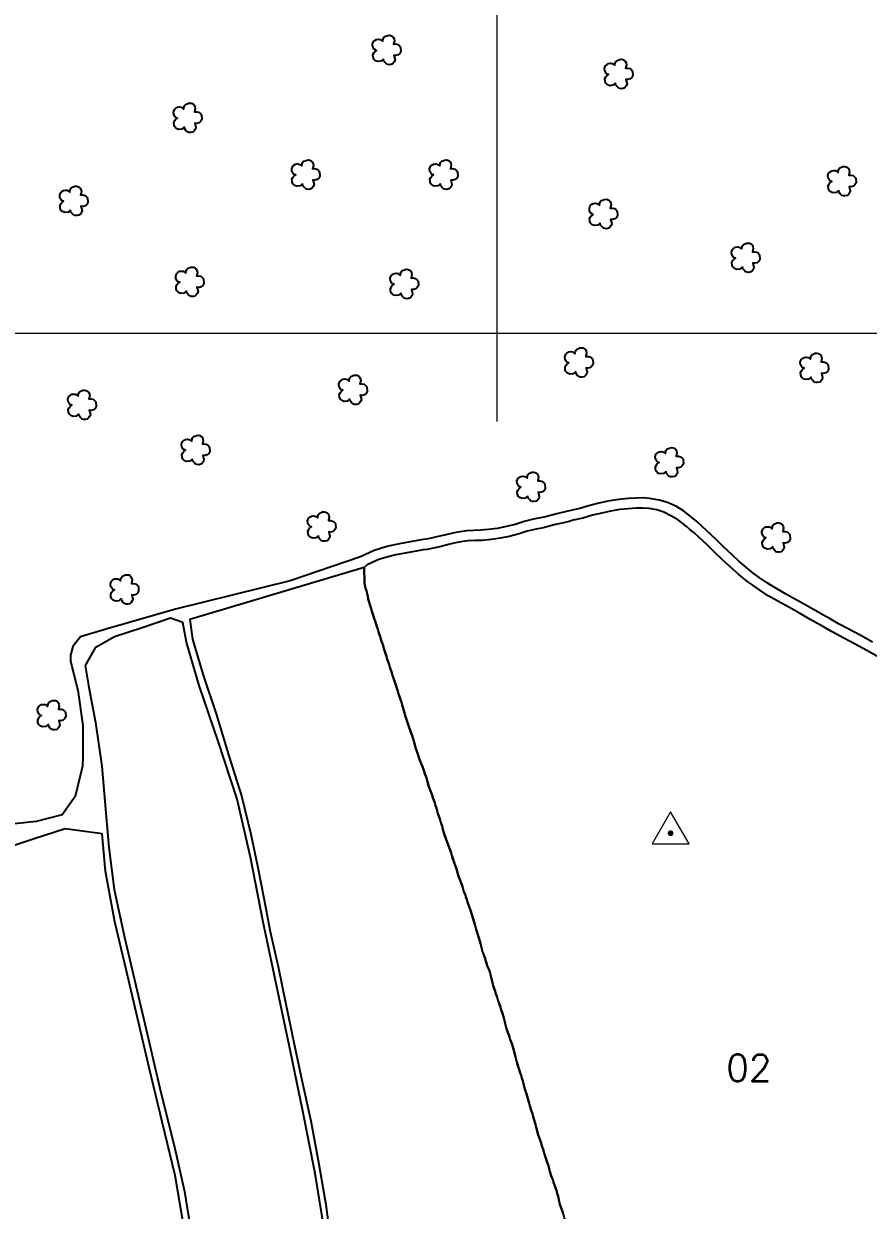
# Model space of a CAD drawing. Extents: x 747427 to 749527, y 7808067 to 7811037.
# Drawn here: x 748245 to 748658, y 7809570 to 7810152 of the extents above; entities that cross this region are included whole.
import ezdxf
from ezdxf.enums import TextEntityAlignment as Align

# ---------------------------------------------------------------- set-up
doc = ezdxf.new("R2010")
doc.units = 0
doc.header["$MEASUREMENT"] = 0
doc.linetypes.add('CONTINUO', pattern=[0])
for name, color, linetype in [('0114000139', 1, 'Continuous'), ('0114000139002', 5, 'Continuous'), ('0114000139004', 5, 'Continuous'), ('0114000139005', 5, 'Continuous'), ('0114000139006', 5, 'Continuous'), ('SIMBOLO ARVORE', 118, 'Continuous'), ('TEXTO_NUN_TAL', 7, 'Continuous')]:
    doc.layers.add(name, color=color, linetype=linetype)
doc.layers.add('MALHA', color=8, linetype='Continuous', lineweight=9)
doc.layers.add('TEXTO_DIVERSOS', color=7, linetype='Continuous', lineweight=5)
doc.styles.add('Simplex', font='simplex.shx')

msp = doc.modelspace()

# ---------------------------------------------------------------- linework, layer by layer
at = {"layer": '0114000139', "flags": 128}
msp.add_lwpolyline([(748660.63, 7809848.63), (748654.83, 7809851.78), (748648.25, 7809855.31), (748644.26, 7809857.48), (748639.8, 7809859.94), (748636.2, 7809862), (748631.28, 7809864.79), (748626.74, 7809867.44), (748621.41, 7809870.31), (748617.92, 7809872.27), (748614.05, 7809874.5), (748610.76, 7809876.51), (748608.91, 7809877.66), (748604.96, 7809880.34), (748601.23, 7809883.07), (748597.81, 7809885.99), (748595.26, 7809888.17), (748591.8, 7809891.45), (748587.47, 7809895.48), (748584, 7809898.89), (748579.27, 7809903.26), (748574.44, 7809907.72), (748571.02, 7809910.56), (748567.97, 7809913.01), (748564.5, 7809915.02), (748560.18, 7809917.07), (748556.1, 7809918.26), (748552.42, 7809918.9), (748548.54, 7809919.26), (748540.98, 7809918.99), (748536.34, 7809918.58), (748530.87, 7809917.62), (748525.74, 7809916.48), (748520.87, 7809915.25), (748517.09, 7809914.16), (748511.26, 7809912.79), (748505.88, 7809911.47), (748500.28, 7809910.06), (748494.45, 7809908.79), (748489.89, 7809907.65), (748485.48, 7809906.19), (748481.26, 7809905.27), (748476.57, 7809904.36), (748472.47, 7809903.82), (748468.46, 7809903.45), (748461.81, 7809903.22), (748456.39, 7809902.31), (748451.46, 7809901.21), (748447.68, 7809900.3), (748443.62, 7809899.44), (748438.52, 7809898.57), (748434.01, 7809897.8), (748428.77, 7809896.75), (748423.15, 7809895.61), (748419.46, 7809894.56), (748416.32, 7809893.51), (748409.71, 7809890.46), (748375.19, 7809878.59), (748318.99, 7809864.76), (748285.46, 7809855.07), (748272.44, 7809851.25), (748268.67, 7809846.42), (748267.49, 7809842.17), (748267.51, 7809839.23), (748271.08, 7809825.09), (748273.61, 7809807.69), (748273.61, 7809791.87), (748273.46, 7809787.8), (748269.86, 7809773.02), (748263.51, 7809763.9), (748250.81, 7809760.68), (748236.94, 7809759.22)], dxfattribs=at)
at = {"layer": '0114000139002', "flags": 128}
msp.add_lwpolyline([(748663.04, 7809841.49), (748657.79, 7809844.48), (748649.95, 7809848.77), (748646.19, 7809850.71), (748643.18, 7809852.42), (748640.44, 7809853.86), (748636.51, 7809856.11), (748630.33, 7809859.56), (748624.8, 7809862.81), (748619.49, 7809865.7), (748614.18, 7809868.64), (748609.48, 7809871.33), (748605.29, 7809874.01), (748601.36, 7809876.86), (748599.54, 7809878.22), (748595.03, 7809881.82), (748590.77, 7809885.56), (748586.83, 7809889.18), (748583.2, 7809892.71), (748579.5, 7809896.33), (748575.44, 7809900.07), (748572.98, 7809902.28), (748571.01, 7809903.86), (748569.28, 7809905.49), (748565.57, 7809908.46), (748561.68, 7809910.51), (748558.39, 7809912.3), (748554.92, 7809913.38), (748551.18, 7809914.04), (748548.14, 7809914.3), (748544.7, 7809914.18), (748540.91, 7809913.94), (748536.71, 7809913.55), (748532.23, 7809912.73), (748527.86, 7809911.86), (748523.35, 7809910.75), (748518.63, 7809909.39), (748513.93, 7809908.41), (748511.92, 7809907.77), (748509.22, 7809907.13), (748504.56, 7809906.03), (748499.22, 7809904.67), (748495.68, 7809904.01), (748491.31, 7809902.91), (748487.49, 7809901.6), (748482.52, 7809900.44), (748478.14, 7809899.52), (748473.81, 7809898.91), (748469.23, 7809898.44), (748465.93, 7809898.35), (748462.32, 7809898.24), (748458.89, 7809897.72), (748455.4, 7809897.03), (748452.85, 7809896.41), (748448.53, 7809895.36), (748442.18, 7809894.07), (748440.44, 7809893.83), (748436.96, 7809893.24), (748427.06, 7809891.4), (748422.55, 7809890.31), (748418.62, 7809889.07), (748415.38, 7809887.71), (748413.01, 7809886.45), (748411.43, 7809885.25), (748411.57, 7809877.52), (748412.18, 7809874.97), (748412.57, 7809873.69), (748412.89, 7809872.37), (748413.2, 7809870.97), (748413.5, 7809869.64), (748414.72, 7809865.61), (748415.13, 7809864.23), (748415.54, 7809862.8), (748416.36, 7809860.15), (748416.84, 7809858.84), (748417.34, 7809857.48), (748417.72, 7809856.2), (748418.12, 7809854.92), (748418.56, 7809853.66), (748418.97, 7809852.23), (748419.41, 7809850.83), (748419.78, 7809849.48), (748420.29, 7809848.21), (748420.78, 7809846.95), (748421.15, 7809845.55), (748421.97, 7809842.96), (748422.37, 7809841.63), (748422.8, 7809840.33), (748423.18, 7809838.91), (748423.67, 7809837.6), (748424.12, 7809836.32), (748425.01, 7809833.48), (748425.36, 7809832.27), (748425.82, 7809831.01), (748426.67, 7809828.47), (748427.16, 7809827.08), (748427.95, 7809824.59), (748428.34, 7809823.31), (748428.78, 7809821.96), (748429.22, 7809820.56), (748429.68, 7809819.14), (748430.03, 7809817.81), (748430.87, 7809815.14), (748431.62, 7809812.61), (748433.06, 7809808.25), (748434.53, 7809804.01), (748435.01, 7809802.82), (748435.71, 7809800.6), (748436.15, 7809798.98), (748436.44, 7809797.76), (748436.84, 7809796.53), (748437.32, 7809795.23), (748438.13, 7809792.75), (748438.43, 7809791.49), (748438.87, 7809790.31), (748439.91, 7809788.02), (748440.74, 7809785.88), (748441.07, 7809784.69), (748441.48, 7809783.41), (748441.94, 7809782.15), (748442.38, 7809780.83), (748443.03, 7809778.41), (748443.85, 7809776.08), (748444.36, 7809774.88), (748444.77, 7809773.63), (748445.14, 7809772.37), (748445.64, 7809771.07), (748446.09, 7809769.78), (748446.49, 7809768.51), (748446.96, 7809767.19), (748447.63, 7809764.66), (748448.03, 7809763.36), (748448.47, 7809762.02), (748448.92, 7809760.69), (748449.68, 7809758.44), (748450.08, 7809756.82), (748450.76, 7809754.22), (748452.69, 7809749.23), (748453.56, 7809746.57), (748454.07, 7809745.26), (748454.47, 7809744), (748454.88, 7809742.76), (748455.8, 7809740.1), (748456.24, 7809738.76), (748456.68, 7809737.46), (748457.36, 7809735.1), (748457.73, 7809733.92), (748458.7, 7809731.44), (748459.6, 7809728.88), (748459.96, 7809727.55), (748460.37, 7809726.24), (748460.88, 7809725), (748461.35, 7809723.76), (748461.78, 7809722.49), (748462.13, 7809721.21), (748462.64, 7809719.87), (748463.11, 7809718.55), (748463.56, 7809717.29), (748464.35, 7809714.68), (748465.24, 7809711.91), (748466, 7809709.12), (748466.4, 7809707.76), (748466.84, 7809706.3), (748467.61, 7809703.59), (748468.5, 7809700.94), (748469.13, 7809698.17), (748469.53, 7809696.86), (748470.73, 7809693.54), (748471.07, 7809692.25), (748471.51, 7809690.86), (748471.93, 7809689.54), (748472.52, 7809688.27), (748473, 7809686.93), (748473.32, 7809685.64), (748474.36, 7809681.66), (748474.71, 7809680.29), (748475.15, 7809678.91), (748475.58, 7809677.51), (748476.02, 7809676.3), (748476.48, 7809675), (748476.88, 7809673.63), (748477.31, 7809672.34), (748477.74, 7809671.06), (748478.24, 7809669.74), (748478.68, 7809668.44), (748479.09, 7809667.15), (748479.89, 7809664.42), (748480.23, 7809663.07), (748480.58, 7809661.75), (748481.26, 7809659.12), (748482.61, 7809655.22), (748483.03, 7809653.91), (748483.57, 7809652.62), (748483.98, 7809651.43), (748484.57, 7809649.15), (748485.58, 7809645.32), (748485.97, 7809644.07), (748486.31, 7809642.79), (748486.71, 7809641.47), (748487.16, 7809640.13), (748487.96, 7809637.48), (748488.33, 7809636.17), (748488.7, 7809634.84), (748489.16, 7809633.59), (748489.53, 7809632.28), (748490.17, 7809629.7), (748490.55, 7809628.55), (748491.01, 7809627.28), (748491.93, 7809623.8), (748492.3, 7809622.58), (748492.61, 7809621.37), (748493.44, 7809618.74), (748493.89, 7809617.42), (748494.3, 7809616.09), (748495.36, 7809612.17), (748495.76, 7809610.82), (748496.75, 7809607.05), (748497.17, 7809605.75), (748497.68, 7809604.48), (748498.18, 7809603.13), (748498.56, 7809601.78), (748499.35, 7809599.48), (748499.67, 7809598.19), (748500.03, 7809596.98), (748500.47, 7809595.7), (748500.87, 7809594.46), (748501.74, 7809591.93), (748502.09, 7809590.59), (748502.46, 7809589.22), (748503.34, 7809586.56), (748503.85, 7809585.24), (748504.31, 7809583.93), (748505.83, 7809579.41), (748506.11, 7809578.36), (748506.51, 7809577.01), (748507.04, 7809574.42), (748507.4, 7809573.06), (748508.36, 7809570.34), (748508.89, 7809569.04)], dxfattribs=at)
at = {"layer": '0114000139004', "linetype": 'CONTINUO', "flags": 128}
msp.add_lwpolyline([(748551.45, 7809450.95), (748550.88, 7809452.11), (748550.34, 7809453.37), (748549.75, 7809454.54), (748549.18, 7809455.65), (748548.63, 7809456.89), (748548.14, 7809458.13), (748547.62, 7809459.41), (748546.51, 7809461.82), (748546.04, 7809463.09), (748545.5, 7809464.31), (748544.33, 7809466.61), (748543.78, 7809468.05), (748543.55, 7809469.01), (748542.89, 7809471.05), (748542.31, 7809472.25), (748541.5, 7809474.46), (748540.96, 7809476.01), (748540.44, 7809477.29), (748540.02, 7809478.56), (748539.62, 7809479.87), (748539.15, 7809481.17), (748538.18, 7809483.01), (748537.5, 7809484.85), (748537.11, 7809486.11), (748536.64, 7809487.36), (748536.03, 7809488.65), (748535.58, 7809490.04), (748535.08, 7809491.31), (748534.77, 7809492.56), (748534.39, 7809493.83), (748533.92, 7809495.17), (748533.46, 7809496.38), (748533.05, 7809497.62), (748532.28, 7809499.75), (748531.4, 7809502.02), (748530.56, 7809503.85), (748530.08, 7809505.9), (748529.61, 7809507.62), (748528.78, 7809509.69), (748528.36, 7809510.91), (748527.92, 7809512.21), (748527.45, 7809513.5), (748526.57, 7809515.83), (748525.42, 7809519.04), (748525.04, 7809520.4), (748524.64, 7809521.75), (748524.23, 7809523.03), (748523.72, 7809524.22), (748523.34, 7809525.5), (748522.94, 7809526.8), (748522.53, 7809528.07), (748522.04, 7809529.36), (748521.08, 7809531.55), (748520.67, 7809533.2), (748520.16, 7809534.48), (748519.73, 7809535.88), (748519.24, 7809537.25), (748518.75, 7809538.55), (748518.48, 7809539.94), (748517.64, 7809542.3), (748517.42, 7809543.89), (748517.05, 7809545.17), (748516.46, 7809546.36), (748515.66, 7809548.97), (748515.2, 7809550.13), (748514.7, 7809551.5), (748514.2, 7809552.68), (748513.81, 7809553.98), (748513.5, 7809555.31), (748512.46, 7809558.58), (748511.95, 7809559.78), (748511.51, 7809561.11), (748510.93, 7809562.37), (748510.55, 7809563.73), (748510.13, 7809565.12), (748509.65, 7809566.41), (748509.32, 7809567.73), (748508.89, 7809569.04), (748508.36, 7809570.34), (748507.4, 7809573.06), (748507.04, 7809574.42), (748506.51, 7809577.01), (748506.11, 7809578.36), (748505.83, 7809579.41), (748504.31, 7809583.93), (748503.85, 7809585.24), (748503.34, 7809586.56), (748502.46, 7809589.22), (748502.09, 7809590.59), (748501.74, 7809591.93), (748500.87, 7809594.46), (748500.47, 7809595.7), (748499.78, 7809597.72), (748499.35, 7809599.48), (748498.56, 7809601.78), (748498.18, 7809603.13), (748497.68, 7809604.48), (748497.17, 7809605.75), (748496.75, 7809607.05), (748495.76, 7809610.82), (748495.36, 7809612.17), (748494.3, 7809616.09), (748493.89, 7809617.42), (748493.44, 7809618.74), (748492.61, 7809621.37), (748492.3, 7809622.58), (748491.93, 7809623.8), (748491.01, 7809627.28), (748490.22, 7809629.48), (748489.53, 7809632.28), (748489.16, 7809633.59), (748488.7, 7809634.84), (748488.33, 7809636.17), (748487.96, 7809637.48), (748487.16, 7809640.13), (748486.49, 7809642.13), (748485.97, 7809644.07), (748485.58, 7809645.32), (748484.57, 7809649.15), (748483.98, 7809651.43), (748483.57, 7809652.62), (748483.03, 7809653.91), (748482.61, 7809655.22), (748481.26, 7809659.12), (748480.58, 7809661.75), (748480.23, 7809663.07), (748479.89, 7809664.42), (748479.09, 7809667.15), (748478.68, 7809668.44), (748478.24, 7809669.74), (748477.74, 7809671.06), (748476.9, 7809673.58), (748476.48, 7809675), (748476.02, 7809676.3), (748475.58, 7809677.51), (748475.15, 7809678.91), (748474.71, 7809680.29), (748474.36, 7809681.66), (748473.32, 7809685.64), (748473, 7809686.93), (748472.52, 7809688.27), (748471.93, 7809689.54), (748471.1, 7809692.13), (748470.73, 7809693.54), (748469.25, 7809697.63), (748468.5, 7809700.94), (748467.61, 7809703.59), (748466.84, 7809706.3), (748466.4, 7809707.76), (748466, 7809709.12), (748465.24, 7809711.91), (748464.35, 7809714.68), (748463.56, 7809717.29), (748462.63, 7809719.9), (748462.13, 7809721.21), (748461.78, 7809722.49), (748461.35, 7809723.76), (748460.88, 7809725), (748460.37, 7809726.24), (748459.96, 7809727.55), (748459.6, 7809728.88), (748458.7, 7809731.44), (748457.73, 7809733.92), (748457.36, 7809735.1), (748456.68, 7809737.46), (748456.24, 7809738.76), (748455.8, 7809740.1), (748454.67, 7809743.37), (748454.07, 7809745.26), (748453.56, 7809746.57), (748452.69, 7809749.23), (748450.76, 7809754.22), (748450.08, 7809756.82), (748449.68, 7809758.44), (748448.64, 7809761.51), (748447.71, 7809764.35), (748446.96, 7809767.19), (748446.49, 7809768.51), (748446.09, 7809769.78), (748445.64, 7809771.07), (748445.14, 7809772.37), (748444.77, 7809773.63), (748444.36, 7809774.88), (748443.85, 7809776.08), (748443.03, 7809778.41), (748442.38, 7809780.83), (748441.94, 7809782.15), (748441.22, 7809784.1), (748440.74, 7809785.88), (748439.91, 7809788.02), (748438.55, 7809791.01), (748438.13, 7809792.75), (748437.32, 7809795.23), (748436.53, 7809797.36), (748436.15, 7809798.98), (748435.71, 7809800.6), (748435.01, 7809802.82), (748434.53, 7809804.01), (748433.06, 7809808.25), (748431.62, 7809812.61), (748430.87, 7809815.14), (748430.03, 7809817.81), (748429.68, 7809819.14), (748429.22, 7809820.56), (748428.78, 7809821.96), (748428.34, 7809823.31), (748427.95, 7809824.59), (748427.16, 7809827.08), (748426.67, 7809828.47), (748425.82, 7809831.01), (748425.36, 7809832.27), (748425.01, 7809833.48), (748424.12, 7809836.32), (748423.67, 7809837.6), (748423.18, 7809838.91), (748422.8, 7809840.33), (748422.37, 7809841.63), (748421.97, 7809842.96), (748421.15, 7809845.55), (748420.78, 7809846.95), (748420.29, 7809848.21), (748419.78, 7809849.48), (748419.41, 7809850.83), (748418.97, 7809852.23), (748418.56, 7809853.66), (748418.12, 7809854.92), (748417.72, 7809856.2), (748417.34, 7809857.48), (748416.84, 7809858.84), (748416.36, 7809860.15), (748415.54, 7809862.8), (748415.13, 7809864.23), (748414.72, 7809865.61), (748413.5, 7809869.64), (748413.2, 7809870.97), (748412.89, 7809872.37), (748412.57, 7809873.69), (748412.18, 7809874.97), (748411.57, 7809877.52), (748411.43, 7809885.25), (748326.01, 7809859.67), (748327.4, 7809849.99), (748332.58, 7809832.43), (748338.86, 7809813.52), (748345.21, 7809792.95), (748351.36, 7809773.31), (748355.87, 7809754.41), (748359.22, 7809738.99), (748362.26, 7809723.13), (748365.39, 7809706.77), (748369.51, 7809688.78), (748372.86, 7809671.93), (748376.99, 7809652.31), (748380.99, 7809633.85), (748385.4, 7809613.96), (748389.18, 7809592.72), (748392.66, 7809572.97), (748395.3, 7809552.76), (748397.01, 7809534.11), (748398.31, 7809518.08), (748399.78, 7809501.01), (748400.93, 7809482.75), (748402.26, 7809464.5), (748403.72, 7809444.38), (748405.34, 7809422.94), (748407.2, 7809401.33), (748409.4, 7809379.09), (748411.82, 7809358.1), (748413.78, 7809338.43), (748416.93, 7809317.03), (748420.58, 7809295.88), (748423.76, 7809276.53), (748426.72, 7809266.84), (748432.42, 7809264.51), (748468.33, 7809267.98), (748481.84, 7809271.17), (748490.36, 7809277.91), (748501.06, 7809289.08), (748515.26, 7809301.95), (748531.42, 7809315.34), (748547.47, 7809328.85), (748561.97, 7809341.53), (748578.66, 7809355.16), (748594.28, 7809367.41), (748603.23, 7809373.97), (748601.01, 7809375.99), (748597.62, 7809379.08), (748596.74, 7809379.98), (748593.84, 7809382.71), (748592.9, 7809383.76), (748590.29, 7809386.43), (748589.27, 7809387.27), (748588.36, 7809388.11), (748587.44, 7809389), (748586.46, 7809389.9), (748584.65, 7809391.98), (748583.89, 7809393.03), (748583.02, 7809394.04), (748581.99, 7809395.49), (748580.59, 7809397.13), (748579.86, 7809398.21), (748578.43, 7809400.32), (748577.58, 7809401.43), (748576.96, 7809402.44), (748575.58, 7809404.62), (748574.91, 7809405.72), (748574.25, 7809406.78), (748572.97, 7809409.05), (748572.27, 7809410.19), (748571.58, 7809411.41), (748570.84, 7809412.63), (748568.87, 7809416.16), (748568.28, 7809417.24), (748565.91, 7809421.31), (748564.62, 7809423.66), (748564.09, 7809424.85), (748563.45, 7809426.04), (748562.89, 7809427.22), (748562.26, 7809428.3), (748561.71, 7809429.52), (748561.11, 7809430.68), (748560.46, 7809431.72), (748559.84, 7809432.9), (748559.07, 7809434.13), (748558.51, 7809435.34), (748557.54, 7809437.76), (748556.96, 7809438.92), (748556.38, 7809440.01), (748555.32, 7809442.43), (748554.73, 7809443.53), (748554.22, 7809444.75), (748553.18, 7809446.75), (748552.54, 7809448.47), (748552, 7809449.68)], close=True, dxfattribs=at)
at = {"layer": '0114000139005', "linetype": 'CONTINUO', "flags": 128}
msp.add_lwpolyline([(748414.5, 7809262.78), (748422.82, 7809269.55), (748420.72, 7809283.61), (748416.97, 7809305.44), (748412.09, 7809333.52), (748408.35, 7809368.46), (748404.5, 7809405.52), (748401.58, 7809441.52), (748399.24, 7809475.04), (748397.2, 7809507.37), (748394.33, 7809535.62), (748391.86, 7809561.01), (748387.51, 7809588.17), (748381.48, 7809618.73), (748375.36, 7809648.01), (748369.16, 7809677.35), (748362.02, 7809711.42), (748355.7, 7809743.26), (748349.22, 7809771.66), (748339.91, 7809800.1), (748330.55, 7809827.39), (748324.39, 7809848.52), (748322.55, 7809858.15), (748316.62, 7809860.36), (748302.73, 7809855.55), (748289.13, 7809851.13), (748279.63, 7809845.76), (748274.81, 7809837.16), (748276.35, 7809827.41), (748279.8, 7809809.26), (748282.95, 7809787.88), (748284.76, 7809766.78), (748286.27, 7809748.02), (748288.95, 7809727.38), (748293.98, 7809703.96), (748299.6, 7809680.27), (748305.71, 7809653.92), (748311.83, 7809627.93), (748318.29, 7809601.92), (748323.35, 7809579.3), (748326.15, 7809562.07), (748325.77, 7809547.52), (748322.04, 7809531.16), (748316.93, 7809511.38), (748312.56, 7809491.89), (748307.87, 7809470.99), (748304.06, 7809451.41), (748302.68, 7809443), (748301.61, 7809432.52), (748300.09, 7809418.23), (748298.5, 7809401.83), (748296.6, 7809380.79), (748295.25, 7809362.21), (748294.69, 7809340.98), (748294.77, 7809321.43), (748295.33, 7809301.93), (748295.61, 7809282.76), (748296.9, 7809265.45), (748298.76, 7809255.59), (748301.45, 7809252.83), (748311.5, 7809254), (748327.08, 7809254.69), (748343.5, 7809256.25), (748360.22, 7809257.36), (748376.9, 7809259.05), (748396.17, 7809261.01), (748414.5, 7809262.78)], close=True, dxfattribs=at)
at = {"layer": '0114000139006', "linetype": 'CONTINUO', "flags": 128}
msp.add_lwpolyline([(748291.5, 7809251.66), (748293.93, 7809256.85), (748293.48, 7809270.87), (748292.91, 7809289.35), (748292.33, 7809308.6), (748292, 7809327.82), (748292.07, 7809349.51), (748293.14, 7809370.88), (748294.88, 7809396.05), (748297.61, 7809424.42), (748300.73, 7809448.07), (748304.51, 7809471.05), (748309.94, 7809494.58), (748315.61, 7809516.84), (748321.55, 7809540.56), (748322.91, 7809563.2), (748318.8, 7809587.25), (748312.55, 7809613.43), (748306.33, 7809639.22), (748300.46, 7809664.41), (748294.85, 7809688.11), (748289.22, 7809711.48), (748284.76, 7809736.28), (748283.01, 7809754.69), (748264.88, 7809757.14), (748249.25, 7809751.98), (748234.08, 7809746.9), (748222.3, 7809738.3), (748216.76, 7809727.07), (748217.31, 7809712.7), (748216.43, 7809693.95), (748212.84, 7809675.98), (748209.78, 7809662.5), (748208.83, 7809648.06), (748204.47, 7809636.15), (748205.29, 7809622.71), (748212.26, 7809610.76), (748219.46, 7809598.06), (748223.5, 7809583.92), (748226.52, 7809571.58), (748225.4, 7809564.32), (748221.34, 7809559.16), (748212.02, 7809556.09), (748198.29, 7809558.44), (748182.62, 7809562.41), (748168.3, 7809563.61), (748152.04, 7809563.48), (748135.56, 7809567.17), (748116.68, 7809571.48), (748096.99, 7809575.15), (748075.61, 7809575.08), (748055.62, 7809576.89), (748044.31, 7809574.04), (748037.5, 7809563.4), (748030.12, 7809542.86), (748023.92, 7809522.12), (748018.22, 7809499.41), (748011.45, 7809477.55), (747998.34, 7809432.54), (747992.89, 7809413.54), (747990.18, 7809393.17), (747986.69, 7809373.41), (747983.33, 7809353.27), (747982.2, 7809333.27), (747979.81, 7809314.68), (747975.55, 7809295.24), (747972.77, 7809273.54), (747971.91, 7809265.69), (747970.08, 7809250.54), (747966.43, 7809226.73), (747965.36, 7809211.73), (747975.43, 7809197.97), (747989.07, 7809196.18), (748004.08, 7809195.5), (748020.1, 7809196.9), (748036.93, 7809201.04), (748048.61, 7809208.75), (748056.63, 7809215.05), (748066.84, 7809220.71), (748077.85, 7809225.73), (748089.15, 7809229.61), (748102.81, 7809231.4), (748118.07, 7809232.87), (748137.08, 7809234.79), (748154.71, 7809236.91), (748171.69, 7809238.44), (748189.34, 7809240.34), (748206.3, 7809243.46), (748224.13, 7809246.41), (748243.61, 7809246.37), (748261.22, 7809247.46), (748277.71, 7809249.56), (748288.12, 7809251.27), (748291.5, 7809251.66)], close=True, dxfattribs=at)
at = {"layer": 'MALHA', "linetype": 'Continuous'}
for p, q in [((748476.61, 7809956.78), (748476.61, 7810937.16)), ((747526.61, 7810000), (748841.68, 7810000))]:
    msp.add_line(p, q, dxfattribs=at)
at = {"layer": 'SIMBOLO ARVORE', "linetype": 'CONTINUO'}
for points in [[(748420.96, 7810134.34, 0), (748419.71, 7810133.3, 0), (748418.13, 7810133.11, 0), (748417, 7810133.55, 0), (748416.2, 7810134.34, 0), (748415.87, 7810135.24, 0), (748415.78, 7810136.57, 0), (748416.21, 7810137.41, 0), (748416.67, 7810138.03, 0), (748417.58, 7810138.65, 0), (748417, 7810138.84, 0), (748416.43, 7810139.31, 0), (748415.75, 7810140.37, 0), (748415.63, 7810141.63, 0), (748416.12, 7810142.95, 0), (748416.63, 7810143.42, 0), (748417.56, 7810143.99, 0), (748418.54, 7810144.12, 0), (748419.32, 7810144, 0), (748419.93, 7810143.72, 0), (748420.61, 7810143.11, 0), (748420.81, 7810144.27, 0), (748420.98, 7810144.73, 0), (748421.49, 7810145.37, 0), (748422.24, 7810145.65, 0), (748422.98, 7810145.97, 0), (748423.8, 7810146.05, 0), (748424.58, 7810145.94, 0), (748425.22, 7810145.6, 0), (748425.69, 7810145.09, 0), (748426.1, 7810144.28, 0), (748426.26, 7810143.37, 0), (748425.89, 7810141.76, 0), (748427.02, 7810141.77, 0), (748427.96, 7810141.55, 0), (748428.84, 7810140.85, 0), (748429.33, 7810140.29, 0), (748429.46, 7810138.06, 0), (748428.92, 7810137.07, 0), (748428.19, 7810136.41, 0), (748427.05, 7810136.1, 0), (748426.05, 7810136.19, 0), (748426.58, 7810134.11, 0), (748426.34, 7810133.23, 0), (748425.74, 7810132.38, 0), (748425.08, 7810131.86, 0), (748424.14, 7810131.62, 0), (748423.21, 7810131.68, 0), (748422.51, 7810131.88, 0), (748421.71, 7810132.67, 0), (748421.16, 7810133.38, 0), (748421, 7810134.45, 0)], [(748534.64, 7810122.55, 0), (748533.4, 7810121.51, 0), (748531.81, 7810121.32, 0), (748530.68, 7810121.76, 0), (748529.88, 7810122.55, 0), (748529.55, 7810123.45, 0), (748529.46, 7810124.78, 0), (748529.9, 7810125.62, 0), (748530.35, 7810126.24, 0), (748531.26, 7810126.86, 0), (748530.68, 7810127.05, 0), (748530.11, 7810127.52, 0), (748529.44, 7810128.58, 0), (748529.32, 7810129.84, 0), (748529.8, 7810131.16, 0), (748530.31, 7810131.63, 0), (748531.24, 7810132.2, 0), (748532.22, 7810132.33, 0), (748533, 7810132.21, 0), (748533.62, 7810131.93, 0), (748534.29, 7810131.32, 0), (748534.5, 7810132.48, 0), (748534.67, 7810132.94, 0), (748535.17, 7810133.58, 0), (748535.93, 7810133.86, 0), (748536.66, 7810134.18, 0), (748537.49, 7810134.26, 0), (748538.27, 7810134.15, 0), (748538.9, 7810133.81, 0), (748539.37, 7810133.3, 0), (748539.78, 7810132.49, 0), (748539.95, 7810131.58, 0), (748539.57, 7810129.96, 0), (748540.7, 7810129.98, 0), (748541.64, 7810129.76, 0), (748542.52, 7810129.06, 0), (748543.01, 7810128.5, 0), (748543.14, 7810126.27, 0), (748542.6, 7810125.28, 0), (748541.87, 7810124.62, 0), (748540.73, 7810124.31, 0), (748539.73, 7810124.4, 0), (748540.27, 7810122.32, 0), (748540.02, 7810121.44, 0), (748539.42, 7810120.59, 0), (748538.76, 7810120.07, 0), (748537.82, 7810119.83, 0), (748536.89, 7810119.89, 0), (748536.19, 7810120.09, 0), (748535.39, 7810120.88, 0), (748534.85, 7810121.58, 0), (748534.68, 7810122.66, 0)], [(748323.36, 7810101.12, 0), (748322.12, 7810100.07, 0), (748320.53, 7810099.89, 0), (748319.41, 7810100.33, 0), (748318.61, 7810101.11, 0), (748318.28, 7810102.01, 0), (748318.19, 7810103.34, 0), (748318.62, 7810104.19, 0), (748319.07, 7810104.81, 0), (748319.98, 7810105.42, 0), (748319.4, 7810105.61, 0), (748318.83, 7810106.08, 0), (748318.16, 7810107.14, 0), (748318.04, 7810108.4, 0), (748318.52, 7810109.72, 0), (748319.03, 7810110.19, 0), (748319.96, 7810110.76, 0), (748320.94, 7810110.89, 0), (748321.72, 7810110.78, 0), (748322.34, 7810110.49, 0), (748323.01, 7810109.89, 0), (748323.22, 7810111.04, 0), (748323.39, 7810111.5, 0), (748323.89, 7810112.14, 0), (748324.65, 7810112.42, 0), (748325.38, 7810112.74, 0), (748326.21, 7810112.82, 0), (748326.99, 7810112.71, 0), (748327.62, 7810112.37, 0), (748328.09, 7810111.86, 0), (748328.51, 7810111.05, 0), (748328.67, 7810110.14, 0), (748328.29, 7810108.53, 0), (748329.42, 7810108.55, 0), (748330.36, 7810108.32, 0), (748331.24, 7810107.62, 0), (748331.73, 7810107.06, 0), (748331.87, 7810104.84, 0), (748331.32, 7810103.84, 0), (748330.6, 7810103.18, 0), (748329.46, 7810102.87, 0), (748328.46, 7810102.96, 0), (748328.99, 7810100.89, 0), (748328.74, 7810100, 0), (748328.14, 7810099.16, 0), (748327.48, 7810098.63, 0), (748326.54, 7810098.4, 0), (748325.61, 7810098.45, 0), (748324.91, 7810098.65, 0), (748324.11, 7810099.44, 0), (748323.57, 7810100.15, 0), (748323.4, 7810101.22, 0)], [(748381.28, 7810073.25, 0), (748380.03, 7810072.2, 0), (748378.45, 7810072.02, 0), (748377.32, 7810072.46, 0), (748376.52, 7810073.25, 0), (748376.19, 7810074.15, 0), (748376.1, 7810075.48, 0), (748376.53, 7810076.32, 0), (748376.99, 7810076.94, 0), (748377.9, 7810077.56, 0), (748377.32, 7810077.74, 0), (748376.75, 7810078.21, 0), (748376.07, 7810079.27, 0), (748375.95, 7810080.54, 0), (748376.44, 7810081.85, 0), (748376.95, 7810082.32, 0), (748377.88, 7810082.89, 0), (748378.85, 7810083.02, 0), (748379.63, 7810082.91, 0), (748380.25, 7810082.62, 0), (748380.93, 7810082.02, 0), (748381.13, 7810083.17, 0), (748381.3, 7810083.64, 0), (748381.81, 7810084.28, 0), (748382.56, 7810084.55, 0), (748383.29, 7810084.88, 0), (748384.12, 7810084.95, 0), (748384.9, 7810084.84, 0), (748385.54, 7810084.51, 0), (748386.01, 7810084, 0), (748386.42, 7810083.18, 0), (748386.58, 7810082.28, 0), (748386.21, 7810080.66, 0), (748387.34, 7810080.68, 0), (748388.27, 7810080.45, 0), (748389.16, 7810079.75, 0), (748389.65, 7810079.19, 0), (748389.78, 7810076.97, 0), (748389.23, 7810075.97, 0), (748388.51, 7810075.31, 0), (748387.37, 7810075.01, 0), (748386.37, 7810075.1, 0), (748386.9, 7810073.02, 0), (748386.66, 7810072.13, 0), (748386.06, 7810071.29, 0), (748385.4, 7810070.76, 0), (748384.46, 7810070.53, 0), (748383.53, 7810070.59, 0), (748382.83, 7810070.79, 0), (748382.03, 7810071.57, 0), (748381.48, 7810072.28, 0), (748381.32, 7810073.36, 0)], [(748448.84, 7810073.25, 0), (748447.6, 7810072.2, 0), (748446.01, 7810072.02, 0), (748444.89, 7810072.46, 0), (748444.09, 7810073.25, 0), (748443.76, 7810074.15, 0), (748443.67, 7810075.48, 0), (748444.1, 7810076.32, 0), (748444.55, 7810076.94, 0), (748445.46, 7810077.56, 0), (748444.88, 7810077.74, 0), (748444.31, 7810078.21, 0), (748443.64, 7810079.27, 0), (748443.52, 7810080.54, 0), (748444, 7810081.85, 0), (748444.51, 7810082.32, 0), (748445.44, 7810082.89, 0), (748446.42, 7810083.02, 0), (748447.2, 7810082.91, 0), (748447.82, 7810082.62, 0), (748448.49, 7810082.02, 0), (748448.7, 7810083.17, 0), (748448.87, 7810083.64, 0), (748449.37, 7810084.28, 0), (748450.13, 7810084.55, 0), (748450.86, 7810084.88, 0), (748451.69, 7810084.95, 0), (748452.47, 7810084.84, 0), (748453.1, 7810084.51, 0), (748453.57, 7810084, 0), (748453.99, 7810083.18, 0), (748454.15, 7810082.28, 0), (748453.77, 7810080.66, 0), (748454.9, 7810080.68, 0), (748455.84, 7810080.45, 0), (748456.72, 7810079.75, 0), (748457.21, 7810079.19, 0), (748457.35, 7810076.97, 0), (748456.8, 7810075.97, 0), (748456.08, 7810075.31, 0), (748454.94, 7810075.01, 0), (748453.94, 7810075.1, 0), (748454.47, 7810073.02, 0), (748454.22, 7810072.13, 0), (748453.62, 7810071.29, 0), (748452.96, 7810070.76, 0), (748452.02, 7810070.53, 0), (748451.09, 7810070.59, 0), (748450.39, 7810070.79, 0), (748449.59, 7810071.57, 0), (748449.05, 7810072.28, 0), (748448.88, 7810073.36, 0)], [(748644.03, 7810070.03, 0), (748642.79, 7810068.99, 0), (748641.21, 7810068.8, 0), (748640.08, 7810069.24, 0), (748639.28, 7810070.03, 0), (748638.95, 7810070.93, 0), (748638.86, 7810072.26, 0), (748639.29, 7810073.1, 0), (748639.74, 7810073.72, 0), (748640.66, 7810074.34, 0), (748640.07, 7810074.53, 0), (748639.5, 7810075, 0), (748638.83, 7810076.06, 0), (748638.71, 7810077.32, 0), (748639.19, 7810078.64, 0), (748639.7, 7810079.11, 0), (748640.63, 7810079.68, 0), (748641.61, 7810079.81, 0), (748642.39, 7810079.69, 0), (748643.01, 7810079.41, 0), (748643.69, 7810078.81, 0), (748643.89, 7810079.96, 0), (748644.06, 7810080.42, 0), (748644.57, 7810081.06, 0), (748645.32, 7810081.34, 0), (748646.05, 7810081.66, 0), (748646.88, 7810081.74, 0), (748647.66, 7810081.63, 0), (748648.29, 7810081.29, 0), (748648.77, 7810080.78, 0), (748649.18, 7810079.97, 0), (748649.34, 7810079.06, 0), (748648.96, 7810077.45, 0), (748650.1, 7810077.46, 0), (748651.03, 7810077.24, 0), (748651.91, 7810076.54, 0), (748652.4, 7810075.98, 0), (748652.54, 7810073.75, 0), (748651.99, 7810072.76, 0), (748651.27, 7810072.1, 0), (748650.13, 7810071.79, 0), (748649.13, 7810071.88, 0), (748649.66, 7810069.8, 0), (748649.42, 7810068.92, 0), (748648.82, 7810068.07, 0), (748648.15, 7810067.55, 0), (748647.22, 7810067.32, 0), (748646.28, 7810067.37, 0), (748645.59, 7810067.57, 0), (748644.78, 7810068.36, 0), (748644.24, 7810069.07, 0), (748644.07, 7810070.14, 0)], [(748267.59, 7810060.39, 0), (748266.35, 7810059.34, 0), (748264.77, 7810059.16, 0), (748263.64, 7810059.6, 0), (748262.84, 7810060.38, 0), (748262.51, 7810061.28, 0), (748262.42, 7810062.62, 0), (748262.85, 7810063.46, 0), (748263.3, 7810064.08, 0), (748264.21, 7810064.7, 0), (748263.63, 7810064.88, 0), (748263.06, 7810065.35, 0), (748262.39, 7810066.41, 0), (748262.27, 7810067.67, 0), (748262.75, 7810068.99, 0), (748263.26, 7810069.46, 0), (748264.19, 7810070.03, 0), (748265.17, 7810070.16, 0), (748265.95, 7810070.05, 0), (748266.57, 7810069.76, 0), (748267.24, 7810069.16, 0), (748267.45, 7810070.31, 0), (748267.62, 7810070.77, 0), (748268.13, 7810071.41, 0), (748268.88, 7810071.69, 0), (748269.61, 7810072.02, 0), (748270.44, 7810072.09, 0), (748271.22, 7810071.98, 0), (748271.85, 7810071.64, 0), (748272.32, 7810071.13, 0), (748272.74, 7810070.32, 0), (748272.9, 7810069.41, 0), (748272.52, 7810067.8, 0), (748273.66, 7810067.82, 0), (748274.59, 7810067.59, 0), (748275.47, 7810066.89, 0), (748275.96, 7810066.33, 0), (748276.1, 7810064.11, 0), (748275.55, 7810063.11, 0), (748274.83, 7810062.45, 0), (748273.69, 7810062.15, 0), (748272.69, 7810062.23, 0), (748273.22, 7810060.16, 0), (748272.98, 7810059.27, 0), (748272.38, 7810058.43, 0), (748271.71, 7810057.9, 0), (748270.77, 7810057.67, 0), (748269.84, 7810057.72, 0), (748269.15, 7810057.92, 0), (748268.34, 7810058.71, 0), (748267.8, 7810059.42, 0), (748267.63, 7810060.49, 0)], [(748527.13, 7810053.96, 0), (748525.89, 7810052.91, 0), (748524.31, 7810052.73, 0), (748523.18, 7810053.17, 0), (748522.38, 7810053.95, 0), (748522.05, 7810054.85, 0), (748521.96, 7810056.18, 0), (748522.39, 7810057.02, 0), (748522.84, 7810057.65, 0), (748523.75, 7810058.26, 0), (748523.17, 7810058.45, 0), (748522.6, 7810058.92, 0), (748521.93, 7810059.98, 0), (748521.81, 7810061.24, 0), (748522.29, 7810062.56, 0), (748522.8, 7810063.03, 0), (748523.73, 7810063.6, 0), (748524.71, 7810063.73, 0), (748525.49, 7810063.62, 0), (748526.11, 7810063.33, 0), (748526.78, 7810062.73, 0), (748526.99, 7810063.88, 0), (748527.16, 7810064.34, 0), (748527.67, 7810064.98, 0), (748528.42, 7810065.26, 0), (748529.15, 7810065.58, 0), (748529.98, 7810065.66, 0), (748530.76, 7810065.55, 0), (748531.39, 7810065.21, 0), (748531.86, 7810064.7, 0), (748532.28, 7810063.89, 0), (748532.44, 7810062.98, 0), (748532.06, 7810061.37, 0), (748533.2, 7810061.38, 0), (748534.13, 7810061.16, 0), (748535.01, 7810060.46, 0), (748535.5, 7810059.9, 0), (748535.64, 7810057.68, 0), (748535.09, 7810056.68, 0), (748534.37, 7810056.02, 0), (748533.23, 7810055.71, 0), (748532.23, 7810055.8, 0), (748532.76, 7810053.73, 0), (748532.52, 7810052.84, 0), (748531.92, 7810051.99, 0), (748531.25, 7810051.47, 0), (748530.31, 7810051.24, 0), (748529.38, 7810051.29, 0), (748528.68, 7810051.49, 0), (748527.88, 7810052.28, 0), (748527.34, 7810052.99, 0), (748527.17, 7810054.06, 0)], [(748596.85, 7810032.52, 0), (748595.6, 7810031.47, 0), (748594.02, 7810031.29, 0), (748592.89, 7810031.73, 0), (748592.09, 7810032.52, 0), (748591.76, 7810033.42, 0), (748591.67, 7810034.75, 0), (748592.1, 7810035.59, 0), (748592.55, 7810036.21, 0), (748593.47, 7810036.83, 0), (748592.89, 7810037.01, 0), (748592.31, 7810037.49, 0), (748591.64, 7810038.55, 0), (748591.52, 7810039.81, 0), (748592.01, 7810041.12, 0), (748592.52, 7810041.59, 0), (748593.45, 7810042.16, 0), (748594.42, 7810042.29, 0), (748595.2, 7810042.18, 0), (748595.82, 7810041.9, 0), (748596.5, 7810041.29, 0), (748596.7, 7810042.44, 0), (748596.87, 7810042.91, 0), (748597.38, 7810043.55, 0), (748598.13, 7810043.82, 0), (748598.86, 7810044.15, 0), (748599.69, 7810044.22, 0), (748600.47, 7810044.11, 0), (748601.1, 7810043.78, 0), (748601.58, 7810043.27, 0), (748601.99, 7810042.45, 0), (748602.15, 7810041.55, 0), (748601.77, 7810039.93, 0), (748602.91, 7810039.95, 0), (748603.84, 7810039.72, 0), (748604.73, 7810039.02, 0), (748605.21, 7810038.46, 0), (748605.35, 7810036.24, 0), (748604.8, 7810035.25, 0), (748604.08, 7810034.58, 0), (748602.94, 7810034.28, 0), (748601.94, 7810034.37, 0), (748602.47, 7810032.29, 0), (748602.23, 7810031.4, 0), (748601.63, 7810030.56, 0), (748600.97, 7810030.03, 0), (748600.03, 7810029.8, 0), (748599.09, 7810029.86, 0), (748598.4, 7810030.06, 0), (748597.6, 7810030.84, 0), (748597.05, 7810031.55, 0), (748596.88, 7810032.63, 0)], [(748324.44, 7810020.73, 0), (748323.19, 7810019.68, 0), (748321.61, 7810019.5, 0), (748320.48, 7810019.94, 0), (748319.68, 7810020.73, 0), (748319.35, 7810021.63, 0), (748319.26, 7810022.96, 0), (748319.69, 7810023.8, 0), (748320.14, 7810024.42, 0), (748321.06, 7810025.04, 0), (748320.48, 7810025.22, 0), (748319.9, 7810025.69, 0), (748319.23, 7810026.75, 0), (748319.11, 7810028.02, 0), (748319.6, 7810029.33, 0), (748320.11, 7810029.8, 0), (748321.04, 7810030.37, 0), (748322.01, 7810030.5, 0), (748322.79, 7810030.39, 0), (748323.41, 7810030.11, 0), (748324.09, 7810029.5, 0), (748324.29, 7810030.65, 0), (748324.46, 7810031.12, 0), (748324.97, 7810031.76, 0), (748325.72, 7810032.03, 0), (748326.45, 7810032.36, 0), (748327.28, 7810032.43, 0), (748328.06, 7810032.32, 0), (748328.7, 7810031.99, 0), (748329.17, 7810031.48, 0), (748329.58, 7810030.66, 0), (748329.74, 7810029.76, 0), (748329.37, 7810028.14, 0), (748330.5, 7810028.16, 0), (748331.43, 7810027.93, 0), (748332.32, 7810027.23, 0), (748332.81, 7810026.67, 0), (748332.94, 7810024.45, 0), (748332.39, 7810023.46, 0), (748331.67, 7810022.79, 0), (748330.53, 7810022.49, 0), (748329.53, 7810022.58, 0), (748330.06, 7810020.5, 0), (748329.82, 7810019.61, 0), (748329.22, 7810018.77, 0), (748328.56, 7810018.24, 0), (748327.62, 7810018.01, 0), (748326.69, 7810018.07, 0), (748325.99, 7810018.27, 0), (748325.19, 7810019.05, 0), (748324.64, 7810019.76, 0), (748324.47, 7810020.84, 0)], [(748429.54, 7810019.66, 0), (748428.29, 7810018.61, 0), (748426.71, 7810018.43, 0), (748425.58, 7810018.87, 0), (748424.78, 7810019.65, 0), (748424.45, 7810020.56, 0), (748424.36, 7810021.89, 0), (748424.79, 7810022.73, 0), (748425.25, 7810023.35, 0), (748426.16, 7810023.97, 0), (748425.58, 7810024.15, 0), (748425.01, 7810024.62, 0), (748424.33, 7810025.68, 0), (748424.21, 7810026.95, 0), (748424.7, 7810028.26, 0), (748425.21, 7810028.73, 0), (748426.14, 7810029.3, 0), (748427.11, 7810029.43, 0), (748427.9, 7810029.32, 0), (748428.51, 7810029.03, 0), (748429.19, 7810028.43, 0), (748429.39, 7810029.58, 0), (748429.56, 7810030.04, 0), (748430.07, 7810030.68, 0), (748430.82, 7810030.96, 0), (748431.56, 7810031.29, 0), (748432.38, 7810031.36, 0), (748433.16, 7810031.25, 0), (748433.8, 7810030.91, 0), (748434.27, 7810030.41, 0), (748434.68, 7810029.59, 0), (748434.84, 7810028.68, 0), (748434.47, 7810027.07, 0), (748435.6, 7810027.09, 0), (748436.54, 7810026.86, 0), (748437.42, 7810026.16, 0), (748437.91, 7810025.6, 0), (748438.04, 7810023.38, 0), (748437.5, 7810022.38, 0), (748436.77, 7810021.72, 0), (748435.63, 7810021.42, 0), (748434.63, 7810021.5, 0), (748435.16, 7810019.43, 0), (748434.92, 7810018.54, 0), (748434.32, 7810017.7, 0), (748433.66, 7810017.17, 0), (748432.72, 7810016.94, 0), (748431.79, 7810017, 0), (748431.09, 7810017.19, 0), (748430.29, 7810017.98, 0), (748429.74, 7810018.69, 0), (748429.58, 7810019.76, 0)], [(748515.13, 7809981.2, 0), (748513.89, 7809980.15, 0), (748512.3, 7809979.97, 0), (748511.17, 7809980.41, 0), (748510.37, 7809981.2, 0), (748510.04, 7809982.1, 0), (748509.95, 7809983.43, 0), (748510.39, 7809984.27, 0), (748510.84, 7809984.89, 0), (748511.75, 7809985.51, 0), (748511.17, 7809985.69, 0), (748510.6, 7809986.17, 0), (748509.93, 7809987.23, 0), (748509.81, 7809988.49, 0), (748510.29, 7809989.8, 0), (748510.8, 7809990.27, 0), (748511.73, 7809990.84, 0), (748512.71, 7809990.97, 0), (748513.49, 7809990.86, 0), (748514.11, 7809990.58, 0), (748514.78, 7809989.97, 0), (748514.99, 7809991.13, 0), (748515.16, 7809991.59, 0), (748515.66, 7809992.23, 0), (748516.42, 7809992.5, 0), (748517.15, 7809992.83, 0), (748517.98, 7809992.9, 0), (748518.76, 7809992.79, 0), (748519.39, 7809992.46, 0), (748519.86, 7809991.95, 0), (748520.28, 7809991.13, 0), (748520.44, 7809990.23, 0), (748520.06, 7809988.61, 0), (748521.19, 7809988.63, 0), (748522.13, 7809988.4, 0), (748523.01, 7809987.7, 0), (748523.5, 7809987.15, 0), (748523.63, 7809984.92, 0), (748523.09, 7809983.93, 0), (748522.36, 7809983.26, 0), (748521.22, 7809982.96, 0), (748520.22, 7809983.05, 0), (748520.76, 7809980.97, 0), (748520.51, 7809980.08, 0), (748519.91, 7809979.24, 0), (748519.25, 7809978.71, 0), (748518.31, 7809978.48, 0), (748517.38, 7809978.54, 0), (748516.68, 7809978.74, 0), (748515.88, 7809979.52, 0), (748515.34, 7809980.23, 0), (748515.17, 7809981.31, 0)], [(748630.5, 7809978.52, 0), (748629.25, 7809977.47, 0), (748627.67, 7809977.29, 0), (748626.54, 7809977.73, 0), (748625.74, 7809978.51, 0), (748625.41, 7809979.42, 0), (748625.32, 7809980.75, 0), (748625.75, 7809981.59, 0), (748626.21, 7809982.21, 0), (748627.12, 7809982.83, 0), (748626.54, 7809983.01, 0), (748625.97, 7809983.48, 0), (748625.29, 7809984.54, 0), (748625.17, 7809985.81, 0), (748625.66, 7809987.12, 0), (748626.17, 7809987.59, 0), (748627.1, 7809988.16, 0), (748628.07, 7809988.29, 0), (748628.86, 7809988.18, 0), (748629.47, 7809987.89, 0), (748630.15, 7809987.29, 0), (748630.35, 7809988.44, 0), (748630.52, 7809988.9, 0), (748631.03, 7809989.54, 0), (748631.78, 7809989.82, 0), (748632.52, 7809990.15, 0), (748633.34, 7809990.22, 0), (748634.12, 7809990.11, 0), (748634.76, 7809989.78, 0), (748635.23, 7809989.27, 0), (748635.64, 7809988.45, 0), (748635.8, 7809987.55, 0), (748635.43, 7809985.93, 0), (748636.56, 7809985.95, 0), (748637.5, 7809985.72, 0), (748638.38, 7809985.02, 0), (748638.87, 7809984.46, 0), (748639, 7809982.24, 0), (748638.45, 7809981.24, 0), (748637.73, 7809980.58, 0), (748636.59, 7809980.28, 0), (748635.59, 7809980.36, 0), (748636.12, 7809978.29, 0), (748635.88, 7809977.4, 0), (748635.28, 7809976.56, 0), (748634.62, 7809976.03, 0), (748633.68, 7809975.8, 0), (748632.75, 7809975.86, 0), (748632.05, 7809976.05, 0), (748631.25, 7809976.84, 0), (748630.7, 7809977.55, 0), (748630.54, 7809978.63, 0)], [(748404.46, 7809967.79, 0), (748403.21, 7809966.75, 0), (748401.63, 7809966.56, 0), (748400.5, 7809967, 0), (748399.7, 7809967.79, 0), (748399.37, 7809968.69, 0), (748399.28, 7809970.02, 0), (748399.71, 7809970.86, 0), (748400.17, 7809971.48, 0), (748401.08, 7809972.1, 0), (748400.5, 7809972.29, 0), (748399.93, 7809972.76, 0), (748399.26, 7809973.82, 0), (748399.13, 7809975.08, 0), (748399.62, 7809976.4, 0), (748400.13, 7809976.87, 0), (748401.06, 7809977.43, 0), (748402.04, 7809977.57, 0), (748402.82, 7809977.45, 0), (748403.43, 7809977.17, 0), (748404.11, 7809976.56, 0), (748404.31, 7809977.72, 0), (748404.49, 7809978.18, 0), (748404.99, 7809978.82, 0), (748405.74, 7809979.1, 0), (748406.48, 7809979.42, 0), (748407.3, 7809979.5, 0), (748408.08, 7809979.39, 0), (748408.72, 7809979.05, 0), (748409.19, 7809978.54, 0), (748409.6, 7809977.73, 0), (748409.77, 7809976.82, 0), (748409.39, 7809975.2, 0), (748410.52, 7809975.22, 0), (748411.46, 7809975, 0), (748412.34, 7809974.3, 0), (748412.83, 7809973.74, 0), (748412.96, 7809971.51, 0), (748412.42, 7809970.52, 0), (748411.69, 7809969.86, 0), (748410.55, 7809969.55, 0), (748409.55, 7809969.64, 0), (748410.09, 7809967.56, 0), (748409.84, 7809966.68, 0), (748409.24, 7809965.83, 0), (748408.58, 7809965.31, 0), (748407.64, 7809965.07, 0), (748406.71, 7809965.13, 0), (748406.01, 7809965.33, 0), (748405.21, 7809966.12, 0), (748404.67, 7809966.82, 0), (748404.5, 7809967.9, 0)], [(748271.65, 7809960.42, 0), (748270.41, 7809959.37, 0), (748268.83, 7809959.19, 0), (748267.7, 7809959.63, 0), (748266.9, 7809960.42, 0), (748266.57, 7809961.32, 0), (748266.48, 7809962.65, 0), (748266.91, 7809963.49, 0), (748267.36, 7809964.11, 0), (748268.28, 7809964.73, 0), (748267.7, 7809964.91, 0), (748267.12, 7809965.39, 0), (748266.45, 7809966.45, 0), (748266.33, 7809967.71, 0), (748266.81, 7809969.02, 0), (748267.32, 7809969.49, 0), (748268.25, 7809970.06, 0), (748269.23, 7809970.19, 0), (748270.01, 7809970.08, 0), (748270.63, 7809969.8, 0), (748271.31, 7809969.19, 0), (748271.51, 7809970.35, 0), (748271.68, 7809970.81, 0), (748272.19, 7809971.45, 0), (748272.94, 7809971.72, 0), (748273.67, 7809972.05, 0), (748274.5, 7809972.12, 0), (748275.28, 7809972.01, 0), (748275.91, 7809971.68, 0), (748276.39, 7809971.17, 0), (748276.8, 7809970.35, 0), (748276.96, 7809969.45, 0), (748276.58, 7809967.83, 0), (748277.72, 7809967.85, 0), (748278.65, 7809967.62, 0), (748279.53, 7809966.92, 0), (748280.02, 7809966.37, 0), (748280.16, 7809964.14, 0), (748279.61, 7809963.15, 0), (748278.89, 7809962.48, 0), (748277.75, 7809962.18, 0), (748276.75, 7809962.27, 0), (748277.28, 7809960.19, 0), (748277.04, 7809959.3, 0), (748276.44, 7809958.46, 0), (748275.77, 7809957.93, 0), (748274.84, 7809957.7, 0), (748273.9, 7809957.76, 0), (748273.21, 7809957.96, 0), (748272.41, 7809958.74, 0), (748271.86, 7809959.45, 0), (748271.69, 7809960.53, 0)], [(748327.33, 7809938.3, 0), (748326.08, 7809937.25, 0), (748324.5, 7809937.07, 0), (748323.37, 7809937.51, 0), (748322.57, 7809938.29, 0), (748322.24, 7809939.2, 0), (748322.15, 7809940.53, 0), (748322.58, 7809941.37, 0), (748323.03, 7809941.99, 0), (748323.95, 7809942.61, 0), (748323.37, 7809942.79, 0), (748322.79, 7809943.26, 0), (748322.12, 7809944.32, 0), (748322, 7809945.59, 0), (748322.49, 7809946.9, 0), (748323, 7809947.37, 0), (748323.93, 7809947.94, 0), (748324.9, 7809948.07, 0), (748325.68, 7809947.96, 0), (748326.3, 7809947.67, 0), (748326.98, 7809947.07, 0), (748327.18, 7809948.22, 0), (748327.35, 7809948.69, 0), (748327.86, 7809949.32, 0), (748328.61, 7809949.6, 0), (748329.34, 7809949.93, 0), (748330.17, 7809950, 0), (748330.95, 7809949.89, 0), (748331.59, 7809949.56, 0), (748332.06, 7809949.05, 0), (748332.47, 7809948.23, 0), (748332.63, 7809947.33, 0), (748332.26, 7809945.71, 0), (748333.39, 7809945.73, 0), (748334.32, 7809945.5, 0), (748335.21, 7809944.8, 0), (748335.7, 7809944.24, 0), (748335.83, 7809942.02, 0), (748335.28, 7809941.02, 0), (748334.56, 7809940.36, 0), (748333.42, 7809940.06, 0), (748332.42, 7809940.14, 0), (748332.95, 7809938.07, 0), (748332.71, 7809937.18, 0), (748332.11, 7809936.34, 0), (748331.45, 7809935.81, 0), (748330.51, 7809935.58, 0), (748329.58, 7809935.64, 0), (748328.88, 7809935.83, 0), (748328.08, 7809936.62, 0), (748327.53, 7809937.33, 0), (748327.36, 7809938.41, 0)], [(748559.4, 7809932.27, 0), (748558.15, 7809931.22, 0), (748556.57, 7809931.04, 0), (748555.44, 7809931.48, 0), (748554.64, 7809932.26, 0), (748554.31, 7809933.16, 0), (748554.22, 7809934.49, 0), (748554.65, 7809935.33, 0), (748555.11, 7809935.96, 0), (748556.02, 7809936.57, 0), (748555.44, 7809936.76, 0), (748554.87, 7809937.23, 0), (748554.2, 7809938.29, 0), (748554.07, 7809939.55, 0), (748554.56, 7809940.87, 0), (748555.07, 7809941.34, 0), (748556, 7809941.91, 0), (748556.98, 7809942.04, 0), (748557.76, 7809941.93, 0), (748558.37, 7809941.64, 0), (748559.05, 7809941.04, 0), (748559.25, 7809942.19, 0), (748559.43, 7809942.65, 0), (748559.93, 7809943.29, 0), (748560.68, 7809943.57, 0), (748561.42, 7809943.89, 0), (748562.24, 7809943.97, 0), (748563.02, 7809943.86, 0), (748563.66, 7809943.52, 0), (748564.13, 7809943.01, 0), (748564.54, 7809942.2, 0), (748564.71, 7809941.29, 0), (748564.33, 7809939.68, 0), (748565.46, 7809939.69, 0), (748566.4, 7809939.47, 0), (748567.28, 7809938.77, 0), (748567.77, 7809938.21, 0), (748567.9, 7809935.99, 0), (748567.36, 7809934.99, 0), (748566.63, 7809934.33, 0), (748565.49, 7809934.02, 0), (748564.49, 7809934.11, 0), (748565.03, 7809932.03, 0), (748564.78, 7809931.15, 0), (748564.18, 7809930.3, 0), (748563.52, 7809929.78, 0), (748562.58, 7809929.55, 0), (748561.65, 7809929.6, 0), (748560.95, 7809929.8, 0), (748560.15, 7809930.59, 0), (748559.61, 7809931.3, 0), (748559.44, 7809932.37, 0)], [(748491.66, 7809920.2, 0), (748490.41, 7809919.15, 0), (748488.83, 7809918.97, 0), (748487.7, 7809919.41, 0), (748486.9, 7809920.2, 0), (748486.57, 7809921.1, 0), (748486.48, 7809922.43, 0), (748486.91, 7809923.27, 0), (748487.37, 7809923.89, 0), (748488.28, 7809924.51, 0), (748487.7, 7809924.69, 0), (748487.13, 7809925.17, 0), (748486.45, 7809926.23, 0), (748486.33, 7809927.49, 0), (748486.82, 7809928.8, 0), (748487.33, 7809929.27, 0), (748488.26, 7809929.84, 0), (748489.23, 7809929.97, 0), (748490.01, 7809929.86, 0), (748490.63, 7809929.58, 0), (748491.31, 7809928.97, 0), (748491.51, 7809930.13, 0), (748491.68, 7809930.59, 0), (748492.19, 7809931.23, 0), (748492.94, 7809931.5, 0), (748493.67, 7809931.83, 0), (748494.5, 7809931.9, 0), (748495.28, 7809931.79, 0), (748495.92, 7809931.46, 0), (748496.39, 7809930.95, 0), (748496.8, 7809930.13, 0), (748496.96, 7809929.23, 0), (748496.59, 7809927.61, 0), (748497.72, 7809927.63, 0), (748498.65, 7809927.4, 0), (748499.54, 7809926.7, 0), (748500.03, 7809926.15, 0), (748500.16, 7809923.92, 0), (748499.61, 7809922.93, 0), (748498.89, 7809922.26, 0), (748497.75, 7809921.96, 0), (748496.75, 7809922.05, 0), (748497.28, 7809919.97, 0), (748497.04, 7809919.08, 0), (748496.44, 7809918.24, 0), (748495.78, 7809917.71, 0), (748494.84, 7809917.48, 0), (748493.91, 7809917.54, 0), (748493.21, 7809917.74, 0), (748492.41, 7809918.52, 0), (748491.86, 7809919.23, 0), (748491.7, 7809920.31, 0)], [(748389.03, 7809900.76, 0), (748387.79, 7809899.71, 0), (748386.2, 7809899.53, 0), (748385.08, 7809899.97, 0), (748384.28, 7809900.76, 0), (748383.95, 7809901.66, 0), (748383.86, 7809902.99, 0), (748384.29, 7809903.83, 0), (748384.74, 7809904.45, 0), (748385.65, 7809905.07, 0), (748385.07, 7809905.25, 0), (748384.5, 7809905.73, 0), (748383.83, 7809906.79, 0), (748383.71, 7809908.05, 0), (748384.19, 7809909.36, 0), (748384.7, 7809909.83, 0), (748385.63, 7809910.4, 0), (748386.61, 7809910.53, 0), (748387.39, 7809910.42, 0), (748388.01, 7809910.14, 0), (748388.68, 7809909.53, 0), (748388.89, 7809910.69, 0), (748389.06, 7809911.15, 0), (748389.56, 7809911.79, 0), (748390.32, 7809912.06, 0), (748391.05, 7809912.39, 0), (748391.88, 7809912.46, 0), (748392.66, 7809912.35, 0), (748393.29, 7809912.02, 0), (748393.76, 7809911.51, 0), (748394.18, 7809910.69, 0), (748394.34, 7809909.79, 0), (748393.96, 7809908.17, 0), (748395.09, 7809908.19, 0), (748396.03, 7809907.96, 0), (748396.91, 7809907.26, 0), (748397.4, 7809906.71, 0), (748397.54, 7809904.48, 0), (748396.99, 7809903.49, 0), (748396.27, 7809902.82, 0), (748395.13, 7809902.52, 0), (748394.13, 7809902.61, 0), (748394.66, 7809900.53, 0), (748394.42, 7809899.64, 0), (748393.81, 7809898.8, 0), (748393.15, 7809898.27, 0), (748392.21, 7809898.04, 0), (748391.28, 7809898.1, 0), (748390.58, 7809898.3, 0), (748389.78, 7809899.08, 0), (748389.24, 7809899.79, 0), (748389.07, 7809900.87, 0)], [(748611.72, 7809895.4, 0), (748610.47, 7809894.35, 0), (748608.89, 7809894.17, 0), (748607.76, 7809894.61, 0), (748606.96, 7809895.39, 0), (748606.63, 7809896.3, 0), (748606.54, 7809897.63, 0), (748606.97, 7809898.47, 0), (748607.43, 7809899.09, 0), (748608.34, 7809899.71, 0), (748607.76, 7809899.89, 0), (748607.19, 7809900.36, 0), (748606.51, 7809901.42, 0), (748606.39, 7809902.69, 0), (748606.88, 7809904, 0), (748607.39, 7809904.47, 0), (748608.32, 7809905.04, 0), (748609.29, 7809905.17, 0), (748610.07, 7809905.06, 0), (748610.69, 7809904.77, 0), (748611.37, 7809904.17, 0), (748611.57, 7809905.32, 0), (748611.74, 7809905.78, 0), (748612.25, 7809906.42, 0), (748613, 7809906.7, 0), (748613.74, 7809907.03, 0), (748614.56, 7809907.1, 0), (748615.34, 7809906.99, 0), (748615.98, 7809906.65, 0), (748616.45, 7809906.15, 0), (748616.86, 7809905.33, 0), (748617.02, 7809904.42, 0), (748616.65, 7809902.81, 0), (748617.78, 7809902.83, 0), (748618.72, 7809902.6, 0), (748619.6, 7809901.9, 0), (748620.09, 7809901.34, 0), (748620.22, 7809899.12, 0), (748619.67, 7809898.12, 0), (748618.95, 7809897.46, 0), (748617.81, 7809897.16, 0), (748616.81, 7809897.24, 0), (748617.34, 7809895.17, 0), (748617.1, 7809894.28, 0), (748616.5, 7809893.44, 0), (748615.84, 7809892.91, 0), (748614.9, 7809892.68, 0), (748613.97, 7809892.74, 0), (748613.27, 7809892.93, 0), (748612.47, 7809893.72, 0), (748611.92, 7809894.43, 0), (748611.76, 7809895.5, 0)], [(748292.45, 7809869.93, 0), (748291.2, 7809868.88, 0), (748289.62, 7809868.7, 0), (748288.49, 7809869.13, 0), (748287.69, 7809869.92, 0), (748287.36, 7809870.82, 0), (748287.27, 7809872.15, 0), (748287.7, 7809872.99, 0), (748288.16, 7809873.61, 0), (748289.07, 7809874.23, 0), (748288.49, 7809874.42, 0), (748287.92, 7809874.89, 0), (748287.24, 7809875.95, 0), (748287.12, 7809877.21, 0), (748287.61, 7809878.53, 0), (748288.12, 7809879, 0), (748289.05, 7809879.57, 0), (748290.02, 7809879.7, 0), (748290.8, 7809879.59, 0), (748291.42, 7809879.3, 0), (748292.1, 7809878.7, 0), (748292.3, 7809879.85, 0), (748292.47, 7809880.31, 0), (748292.98, 7809880.95, 0), (748293.73, 7809881.23, 0), (748294.47, 7809881.55, 0), (748295.29, 7809881.63, 0), (748296.07, 7809881.52, 0), (748296.71, 7809881.18, 0), (748297.18, 7809880.67, 0), (748297.59, 7809879.86, 0), (748297.75, 7809878.95, 0), (748297.38, 7809877.34, 0), (748298.51, 7809877.35, 0), (748299.45, 7809877.13, 0), (748300.33, 7809876.43, 0), (748300.82, 7809875.87, 0), (748300.95, 7809873.65, 0), (748300.4, 7809872.65, 0), (748299.68, 7809871.99, 0), (748298.54, 7809871.68, 0), (748297.54, 7809871.77, 0), (748298.07, 7809869.69, 0), (748297.83, 7809868.81, 0), (748297.23, 7809867.96, 0), (748296.57, 7809867.44, 0), (748295.63, 7809867.21, 0), (748294.7, 7809867.26, 0), (748294, 7809867.46, 0), (748293.2, 7809868.25, 0), (748292.65, 7809868.96, 0), (748292.49, 7809870.03, 0)], [(748256.71, 7809808.33, 0), (748255.47, 7809807.28, 0), (748253.88, 7809807.1, 0), (748252.76, 7809807.54, 0), (748251.95, 7809808.33, 0), (748251.62, 7809809.23, 0), (748251.53, 7809810.56, 0), (748251.97, 7809811.4, 0), (748252.42, 7809812.02, 0), (748253.33, 7809812.64, 0), (748252.75, 7809812.82, 0), (748252.18, 7809813.3, 0), (748251.51, 7809814.36, 0), (748251.39, 7809815.62, 0), (748251.87, 7809816.93, 0), (748252.38, 7809817.4, 0), (748253.31, 7809817.97, 0), (748254.29, 7809818.1, 0), (748255.07, 7809817.99, 0), (748255.69, 7809817.71, 0), (748256.36, 7809817.1, 0), (748256.57, 7809818.26, 0), (748256.74, 7809818.72, 0), (748257.24, 7809819.36, 0), (748258, 7809819.63, 0), (748258.73, 7809819.96, 0), (748259.56, 7809820.03, 0), (748260.34, 7809819.92, 0), (748260.97, 7809819.59, 0), (748261.44, 7809819.08, 0), (748261.86, 7809818.26, 0), (748262.02, 7809817.36, 0), (748261.64, 7809815.74, 0), (748262.77, 7809815.76, 0), (748263.71, 7809815.53, 0), (748264.59, 7809814.84, 0), (748265.08, 7809814.28, 0), (748265.21, 7809812.05, 0), (748264.67, 7809811.06, 0), (748263.94, 7809810.39, 0), (748262.8, 7809810.09, 0), (748261.8, 7809810.18, 0), (748262.34, 7809808.1, 0), (748262.09, 7809807.21, 0), (748261.49, 7809806.37, 0), (748260.83, 7809805.84, 0), (748259.89, 7809805.61, 0), (748258.96, 7809805.67, 0), (748258.26, 7809805.87, 0), (748257.46, 7809806.65, 0), (748256.92, 7809807.36, 0), (748256.75, 7809808.44, 0)]]:
    msp.add_polyline3d(points, dxfattribs=at)
at = {"layer": 'TEXTO_DIVERSOS', "color": 7, "lineweight": 9, "flags": 128}
msp.add_lwpolyline([(748552.59, 7809749.72), (748570.68, 7809749.72), (748561.63, 7809765.38)], close=True, dxfattribs=at)
at = {"layer": 'TEXTO_DIVERSOS', "color": 7, "lineweight": 9, "const_width": 1.41, "flags": 128}
msp.add_lwpolyline([(748560.93, 7809754.94, -1), (748562.34, 7809754.94, -1)], format="xyb", close=True, dxfattribs=at)
at = {"layer": 'TEXTO_DIVERSOS', "linetype": 'Continuous'}
msp.add_lwpolyline([(748560.93, 7809754.94), (748562.34, 7809754.94), (748562.34, 7809754.94), (748560.93, 7809754.94)], close=True, dxfattribs=at)

# ---------------------------------------------------------------- texts
at = {"layer": 'TEXTO_NUN_TAL', "linetype": 'Continuous', "style": 'Simplex'}
msp.add_text('02', height=13, dxfattribs=at).set_placement((748600.01, 7809639.97), align=Align.MIDDLE_CENTER)

doc.saveas('drawing.dxf')
